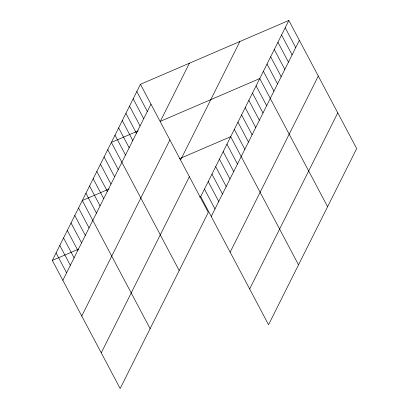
<?xml version="1.0" encoding="UTF-8"?>
<svg xmlns="http://www.w3.org/2000/svg" width="409" height="409" viewBox="0 0 409 409"><rect width="100%" height="100%" fill="white"/><g stroke="black" fill="none" stroke-linecap="round" stroke-linejoin="round"><path stroke-width="0.61" d="M140.44 84.29L208.283 212.419L120.164 388.55L52.321 260.421L140.44 84.29L288.836 20.45L356.679 148.579L268.56 324.71L200.717 196.581L288.836 20.45M62.848 280.298L150.967 104.172M189.413 63.221L160.333 121.345L259.756 78.574L327.599 206.703M81.764 316.024L169.883 139.893M180.635 159.899L239.868 41.519M101.248 352.829L189.372 176.698M211.243 216.458L299.362 40.333M230.155 252.184L318.279 76.054M249.643 288.989L337.762 112.858M138.181 130.875L111.36 142.414L179.203 270.543M109.101 188.999L82.281 200.538L150.123 328.667M179.387 158.758L230.676 136.693L298.519 264.827M52.321 260.421L78.554 249.132M199.551 197.082L200.717 196.581M285.201 27.715L295.727 47.597M281.566 34.98L292.092 54.862M277.931 42.245L288.457 62.127M274.296 49.509L284.822 69.392M270.661 56.774L281.188 76.657M267.026 64.044L277.553 83.922M263.391 71.309L273.918 91.187M256.121 85.839L266.648 105.716M252.486 93.104L263.013 112.986M248.851 100.369L259.378 120.251M245.216 107.633L255.743 127.516M241.581 114.898L252.108 134.781M237.946 122.163L248.473 142.046M234.311 129.428L244.838 149.311M226.934 144.183L237.46 164.06M223.186 151.667L233.713 171.545M219.439 159.152L229.965 179.035M215.696 166.637L226.223 186.519M211.949 174.122L222.476 194.004M208.207 181.606L218.733 201.489M204.459 189.091L214.986 208.973M136.805 91.555L147.332 111.437M133.17 98.82L143.697 118.702M129.535 106.084L140.062 125.967M125.9 113.354L136.427 133.232M122.265 120.619L132.792 140.497M118.63 127.884L129.157 147.761M114.995 135.149L125.522 155.031M107.725 149.679L118.252 169.561M104.09 156.944L114.617 176.826M100.456 164.208L110.982 184.091M96.821 171.473L107.347 191.356M93.186 178.738L103.712 198.621M89.551 186.003L100.077 205.885M85.916 193.268L96.442 213.15M78.538 208.023L89.065 227.9M74.791 215.507L85.317 235.39M71.048 222.992L81.575 242.874M67.301 230.477L77.828 250.359M63.559 237.961L74.085 257.844M59.811 245.446L70.338 265.329M56.069 252.936L66.595 272.813"/></g></svg>
